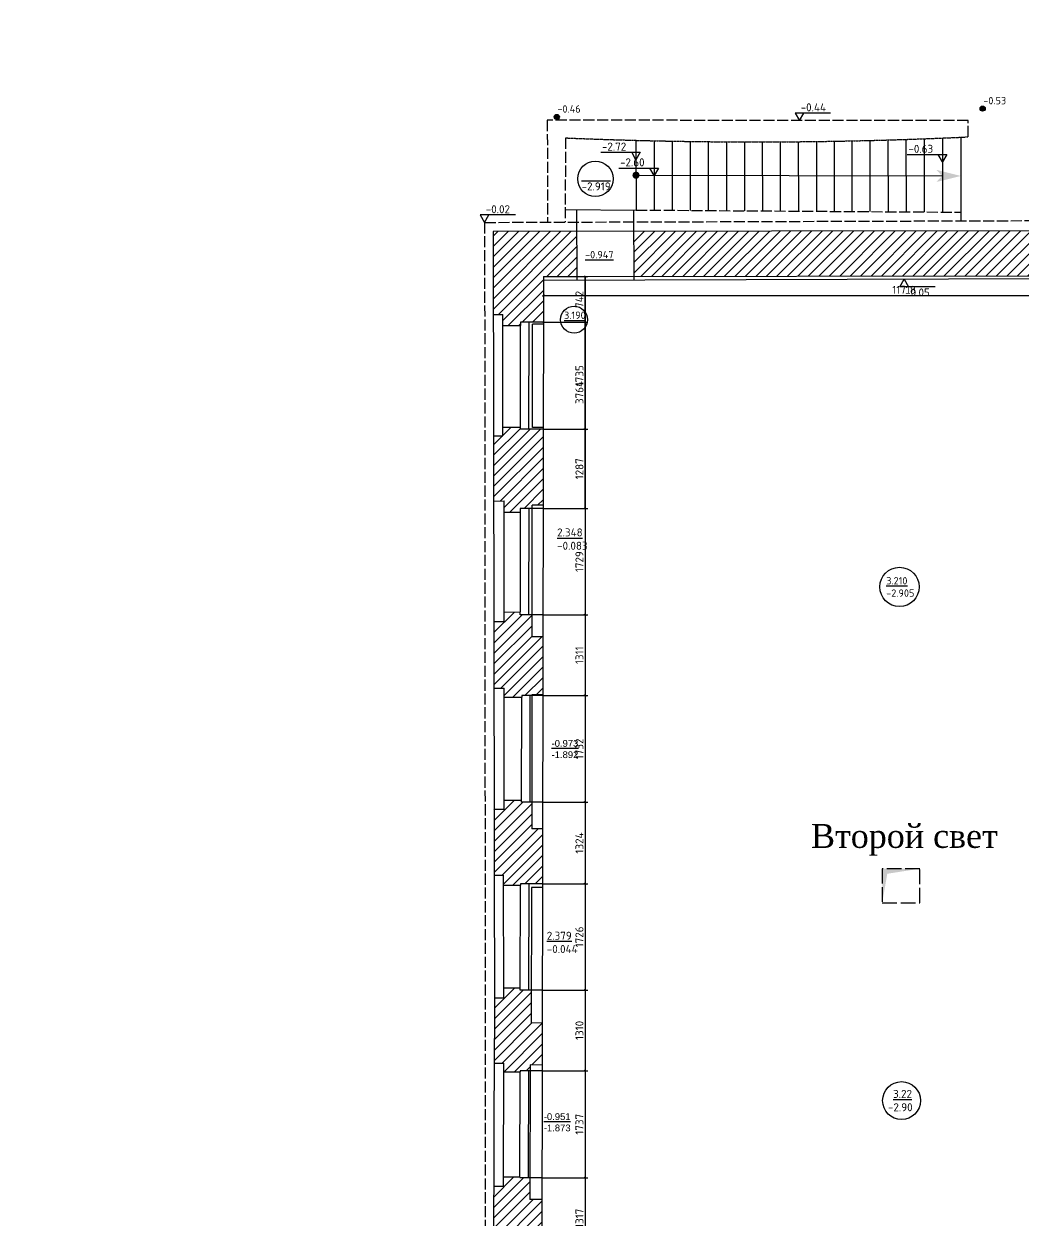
# Model space of a CAD drawing. Header units: millimetres. Extents: x 904915 to 1000606, y 1634169 to 1674089.
# Drawn here: x 923722 to 939957, y 1654665 to 1674089 of the extents above; entities that cross this region are included whole.
import ezdxf

# ---------------------------------------------------------------- set-up
doc = ezdxf.new("R2010")
doc.units = ezdxf.units.MM
doc.linetypes.add('334', pattern=[5, 4, -1])
doc.linetypes.add('ACAD_ISO02W100', pattern=[15, 12, -3])
for name, color, linetype in [('Балки', 140, 'ACAD_ISO02W100'), ('Контур', 7, 'Continuous'), ('Отметки', 7, 'Continuous'), ('Перепад', 251, 'ACAD_ISO02W100'), ('Размеры', 224, 'Continuous'), ('Рама', 121, 'Continuous'), ('Штриховка', 252, 'Continuous')]:
    doc.layers.add(name, color=color, linetype=linetype)
doc.styles.add('ISOCPEUR', font='isocpeur.ttf')
doc.styles.add('rus', font='rusw2.shx', dxfattribs={"height": 0.06})
doc.styles.get("Standard").update_dxf_attribs({"font": 'arial.ttf'})
doc.dimstyles.new('GENPLAN 1000', dxfattribs={"dimscale": 10, "dimtxt": 13, "dimasz": 3, "dimexe": 4, "dimexo": 0, "dimgap": 3, "dimtad": 1, "dimdec": 0, "dimzin": 0, "dimtxsty": 'ISOCPEUR', "dimblk1": 'OBLIQUE', "dimblk2": 'OBLIQUE', "dimsah": 1, "dimcen": -1, "dimaunit": 1, "dimadec": 3, "dimazin": 0, "dimtfac": 0.75, "dimtdec": 0, "dimtix": 1, "dimtmove": 1, "dimatfit": 3, "dimfxl": 0, "dimtvp": 0.6, "dimarcsym": 0})

# ---------------------------------------------------------------- blocks, each defined once
blk = doc.blocks.new('S1')
at = {"color": 0, "const_width": 0.75}
blk.add_lwpolyline([(-0.375, 0, 1), (0.375, 0, 1)], format="xyb", close=True, dxfattribs=at)
blk = doc.blocks.new('*U12')
at = {"layer": 'Штриховка'}
blk.add_lwpolyline([(0, 0), (2.742, -4.148)], dxfattribs=at)
blk.add_solid([(2.91, -4.402), (2.774, -4.018), (2.609, -4.127), (2.742, -4.148)], dxfattribs=at)
at = {"layer": 'Штриховка', "xscale": 0.07662220042706859, "yscale": 0.07662220042706859, "zscale": 0.07662220042706859, "rotation": 92.00857567819726}
blk.add_blockref('S1', (0, 0), dxfattribs=at)
blk = doc.blocks.new('806')
at = {"color": 0, "const_width": 0.6}
blk.add_lwpolyline([(-0.3, 0, 1), (0.3, 0, 1)], format="xyb", close=True, dxfattribs=at)
at = {"color": 0}
blk.add_circle((0, 0), 0.6, dxfattribs=at)
blk = doc.blocks.new('_Oblique')
at = {"color": 0, "linetype": 'ByBlock', "lineweight": -2}
blk.add_line((-0.5, -0.5), (0.5, 0.5), dxfattribs=at)
blk = doc.blocks.new('*D31')
at = {"layer": 'Defpoints', "color": 0, "ltscale": 0.03}
for p in [(932164, 1669986), (943882, 1670004), (932164, 1669676)]:
    blk.add_point(p, dxfattribs=at)
at = {"layer": 'Размеры', "color": 0, "lineweight": -2, "ltscale": 0.03}
for p, q in [((932164, 1669986), (932164, 1669636)), ((943882, 1670004), (943882, 1669636)), ((943882, 1669676), (932164, 1669676))]:
    blk.add_line(p, q, dxfattribs=at)
at = {"layer": 'Размеры', "color": 0, "lineweight": -2, "ltscale": 0.03, "xscale": 30, "yscale": 30, "zscale": 30, "rotation": 180}
blk.add_blockref('_Oblique', (932164, 1669676), dxfattribs=at)
at = {"layer": 'Размеры', "color": 0, "lineweight": -2, "ltscale": 0.03, "xscale": 30, "yscale": 30, "zscale": 30}
blk.add_blockref('_Oblique', (943882, 1669676), dxfattribs=at)
at = {"layer": 'Размеры', "color": 0, "ltscale": 0.03, "insert": (938023, 1669771), "char_height": 130, "attachment_point": 5, "style": 'ISOCPEUR'}
blk.add_mtext('11718', dxfattribs=at)
blk = doc.blocks.new('*D32')
at = {"layer": 'Defpoints', "color": 0, "ltscale": 0.03}
for p in [(932164, 1669986), (932163, 1669244), (932843, 1669244)]:
    blk.add_point(p, dxfattribs=at)
at = {"layer": 'Размеры', "color": 0, "lineweight": -2, "ltscale": 0.03}
for p, q in [((932164, 1669986), (932883, 1669986)), ((932843, 1669986), (932843, 1669244)), ((932163, 1669244), (932883, 1669244))]:
    blk.add_line(p, q, dxfattribs=at)
at = {"layer": 'Размеры', "color": 0, "lineweight": -2, "ltscale": 0.03, "xscale": 30, "yscale": 30, "zscale": 30}
for p, rotation in [((932843, 1669986), 90), ((932843, 1669244), 270)]:
    blk.add_blockref('_Oblique', p, dxfattribs=dict(at, rotation=rotation))
at = {"layer": 'Размеры', "color": 0, "ltscale": 0.03, "insert": (932748, 1669615), "char_height": 130, "attachment_point": 5, "rotation": 90, "style": 'ISOCPEUR'}
blk.add_mtext('742', dxfattribs=at)
blk = doc.blocks.new('*D33')
at = {"layer": 'Defpoints', "color": 0, "ltscale": 0.03}
for p in [(932163, 1669244), (932160, 1667509), (932843, 1667509)]:
    blk.add_point(p, dxfattribs=at)
at = {"layer": 'Размеры', "color": 0, "lineweight": -2, "ltscale": 0.03}
for p, q in [((932163, 1669244), (932883, 1669244)), ((932843, 1669244), (932843, 1667509)), ((932160, 1667509), (932883, 1667509))]:
    blk.add_line(p, q, dxfattribs=at)
at = {"layer": 'Размеры', "color": 0, "lineweight": -2, "ltscale": 0.03, "xscale": 30, "yscale": 30, "zscale": 30}
for p, rotation in [((932843, 1669244), 90), ((932843, 1667509), 270)]:
    blk.add_blockref('_Oblique', p, dxfattribs=dict(at, rotation=rotation))
at = {"layer": 'Размеры', "color": 0, "ltscale": 0.03, "insert": (932748, 1668376), "char_height": 130, "attachment_point": 5, "rotation": 90, "style": 'ISOCPEUR'}
blk.add_mtext('1735', dxfattribs=at)
blk = doc.blocks.new('*D34')
at = {"layer": 'Defpoints', "color": 0, "ltscale": 0.03}
for p in [(932160, 1667509), (932158, 1666222), (932843, 1666222)]:
    blk.add_point(p, dxfattribs=at)
at = {"layer": 'Размеры', "color": 0, "lineweight": -2, "ltscale": 0.03}
for p, q in [((932160, 1667509), (932883, 1667509)), ((932843, 1667509), (932843, 1666222)), ((932158, 1666222), (932883, 1666222))]:
    blk.add_line(p, q, dxfattribs=at)
at = {"layer": 'Размеры', "color": 0, "lineweight": -2, "ltscale": 0.03, "xscale": 30, "yscale": 30, "zscale": 30}
for p, rotation in [((932843, 1667509), 90), ((932843, 1666222), 270)]:
    blk.add_blockref('_Oblique', p, dxfattribs=dict(at, rotation=rotation))
at = {"layer": 'Размеры', "color": 0, "ltscale": 0.03, "insert": (932748, 1666865), "char_height": 130, "attachment_point": 5, "rotation": 90, "style": 'ISOCPEUR'}
blk.add_mtext('1287', dxfattribs=at)
blk = doc.blocks.new('*D35')
at = {"layer": 'Defpoints', "color": 0, "ltscale": 0.03}
for p in [(932164, 1669986), (932843, 1669986), (932158, 1666222)]:
    blk.add_point(p, dxfattribs=at)
at = {"layer": 'Размеры', "color": 0, "lineweight": -2, "ltscale": 0.03}
for p, q in [((932164, 1669986), (932883, 1669986)), ((932843, 1666222), (932843, 1669986)), ((932158, 1666222), (932883, 1666222))]:
    blk.add_line(p, q, dxfattribs=at)
at = {"layer": 'Размеры', "color": 0, "lineweight": -2, "ltscale": 0.03, "xscale": 30, "yscale": 30, "zscale": 30}
for p, rotation in [((932843, 1669986), 90), ((932843, 1666222), 270)]:
    blk.add_blockref('_Oblique', p, dxfattribs=dict(at, rotation=rotation))
at = {"layer": 'Размеры', "color": 0, "ltscale": 0.03, "insert": (932748, 1668104), "char_height": 130, "attachment_point": 5, "rotation": 90, "style": 'ISOCPEUR'}
blk.add_mtext('3764', dxfattribs=at)
blk = doc.blocks.new('*D36')
at = {"layer": 'Defpoints', "color": 0, "ltscale": 0.03}
for p in [(932158, 1666222), (932155, 1664493), (932843, 1664493)]:
    blk.add_point(p, dxfattribs=at)
at = {"layer": 'Размеры', "color": 0, "lineweight": -2, "ltscale": 0.03}
for p, q in [((932158, 1666222), (932883, 1666222)), ((932843, 1666222), (932843, 1664493)), ((932155, 1664493), (932883, 1664493))]:
    blk.add_line(p, q, dxfattribs=at)
at = {"layer": 'Размеры', "color": 0, "lineweight": -2, "ltscale": 0.03, "xscale": 30, "yscale": 30, "zscale": 30}
for p, rotation in [((932843, 1666222), 90), ((932843, 1664493), 270)]:
    blk.add_blockref('_Oblique', p, dxfattribs=dict(at, rotation=rotation))
at = {"layer": 'Размеры', "color": 0, "ltscale": 0.03, "insert": (932748, 1665357), "char_height": 130, "attachment_point": 5, "rotation": 90, "style": 'ISOCPEUR'}
blk.add_mtext('1729', dxfattribs=at)
blk = doc.blocks.new('*D37')
at = {"layer": 'Defpoints', "color": 0, "ltscale": 0.03}
for p in [(932155, 1664493), (932153, 1663182), (932843, 1663182)]:
    blk.add_point(p, dxfattribs=at)
at = {"layer": 'Размеры', "color": 0, "lineweight": -2, "ltscale": 0.03}
for p, q in [((932155, 1664493), (932883, 1664493)), ((932843, 1664493), (932843, 1663182)), ((932153, 1663182), (932883, 1663182))]:
    blk.add_line(p, q, dxfattribs=at)
at = {"layer": 'Размеры', "color": 0, "lineweight": -2, "ltscale": 0.03, "xscale": 30, "yscale": 30, "zscale": 30}
for p, rotation in [((932843, 1664493), 90), ((932843, 1663182), 270)]:
    blk.add_blockref('_Oblique', p, dxfattribs=dict(at, rotation=rotation))
at = {"layer": 'Размеры', "color": 0, "ltscale": 0.03, "insert": (932748, 1663837), "char_height": 130, "attachment_point": 5, "rotation": 90, "style": 'ISOCPEUR'}
blk.add_mtext('1311', dxfattribs=at)
blk = doc.blocks.new('*D38')
at = {"layer": 'Defpoints', "color": 0, "ltscale": 0.03}
for p in [(932153, 1663182), (932150, 1661450), (932843, 1661450)]:
    blk.add_point(p, dxfattribs=at)
at = {"layer": 'Размеры', "color": 0, "lineweight": -2, "ltscale": 0.03}
for p, q in [((932153, 1663182), (932883, 1663182)), ((932843, 1663182), (932843, 1661450)), ((932150, 1661450), (932883, 1661450))]:
    blk.add_line(p, q, dxfattribs=at)
at = {"layer": 'Размеры', "color": 0, "lineweight": -2, "ltscale": 0.03, "xscale": 30, "yscale": 30, "zscale": 30}
for p, rotation in [((932843, 1663182), 90), ((932843, 1661450), 270)]:
    blk.add_blockref('_Oblique', p, dxfattribs=dict(at, rotation=rotation))
at = {"layer": 'Размеры', "color": 0, "ltscale": 0.03, "insert": (932748, 1662316), "char_height": 130, "attachment_point": 5, "rotation": 90, "style": 'ISOCPEUR'}
blk.add_mtext('1732', dxfattribs=at)
blk = doc.blocks.new('*D39')
at = {"layer": 'Defpoints', "color": 0, "ltscale": 0.03}
for p in [(932150, 1661450), (932148, 1660126), (932843, 1660126)]:
    blk.add_point(p, dxfattribs=at)
at = {"layer": 'Размеры', "color": 0, "lineweight": -2, "ltscale": 0.03}
for p, q in [((932150, 1661450), (932883, 1661450)), ((932843, 1661450), (932843, 1660126)), ((932148, 1660126), (932883, 1660126))]:
    blk.add_line(p, q, dxfattribs=at)
at = {"layer": 'Размеры', "color": 0, "lineweight": -2, "ltscale": 0.03, "xscale": 30, "yscale": 30, "zscale": 30}
for p, rotation in [((932843, 1661450), 90), ((932843, 1660126), 270)]:
    blk.add_blockref('_Oblique', p, dxfattribs=dict(at, rotation=rotation))
at = {"layer": 'Размеры', "color": 0, "ltscale": 0.03, "insert": (932748, 1660788), "char_height": 130, "attachment_point": 5, "rotation": 90, "style": 'ISOCPEUR'}
blk.add_mtext('1324', dxfattribs=at)
blk = doc.blocks.new('*D40')
at = {"layer": 'Defpoints', "color": 0, "ltscale": 0.03}
for p in [(932148, 1660126), (932145, 1658400), (932843, 1658400)]:
    blk.add_point(p, dxfattribs=at)
at = {"layer": 'Размеры', "color": 0, "lineweight": -2, "ltscale": 0.03}
for p, q in [((932148, 1660126), (932883, 1660126)), ((932843, 1660126), (932843, 1658400)), ((932145, 1658400), (932883, 1658400))]:
    blk.add_line(p, q, dxfattribs=at)
at = {"layer": 'Размеры', "color": 0, "lineweight": -2, "ltscale": 0.03, "xscale": 30, "yscale": 30, "zscale": 30}
for p, rotation in [((932843, 1660126), 90), ((932843, 1658400), 270)]:
    blk.add_blockref('_Oblique', p, dxfattribs=dict(at, rotation=rotation))
at = {"layer": 'Размеры', "color": 0, "ltscale": 0.03, "insert": (932748, 1659263), "char_height": 130, "attachment_point": 5, "rotation": 90, "style": 'ISOCPEUR'}
blk.add_mtext('1726', dxfattribs=at)
blk = doc.blocks.new('*D41')
at = {"layer": 'Defpoints', "color": 0, "ltscale": 0.03}
for p in [(932145, 1658400), (932143, 1657090), (932843, 1657090)]:
    blk.add_point(p, dxfattribs=at)
at = {"layer": 'Размеры', "color": 0, "lineweight": -2, "ltscale": 0.03}
for p, q in [((932145, 1658400), (932883, 1658400)), ((932843, 1658400), (932843, 1657090)), ((932143, 1657090), (932883, 1657090))]:
    blk.add_line(p, q, dxfattribs=at)
at = {"layer": 'Размеры', "color": 0, "lineweight": -2, "ltscale": 0.03, "xscale": 30, "yscale": 30, "zscale": 30}
for p, rotation in [((932843, 1658400), 90), ((932843, 1657090), 270)]:
    blk.add_blockref('_Oblique', p, dxfattribs=dict(at, rotation=rotation))
at = {"layer": 'Размеры', "color": 0, "ltscale": 0.03, "insert": (932748, 1657745), "char_height": 130, "attachment_point": 5, "rotation": 90, "style": 'ISOCPEUR'}
blk.add_mtext('1310', dxfattribs=at)
blk = doc.blocks.new('*D42')
at = {"layer": 'Defpoints', "color": 0, "ltscale": 0.03}
for p in [(932143, 1657090), (932140, 1655353), (932843, 1655353)]:
    blk.add_point(p, dxfattribs=at)
at = {"layer": 'Размеры', "color": 0, "lineweight": -2, "ltscale": 0.03}
for p, q in [((932143, 1657090), (932883, 1657090)), ((932843, 1657090), (932843, 1655353)), ((932140, 1655353), (932883, 1655353))]:
    blk.add_line(p, q, dxfattribs=at)
at = {"layer": 'Размеры', "color": 0, "lineweight": -2, "ltscale": 0.03, "xscale": 30, "yscale": 30, "zscale": 30}
for p, rotation in [((932843, 1657090), 90), ((932843, 1655353), 270)]:
    blk.add_blockref('_Oblique', p, dxfattribs=dict(at, rotation=rotation))
at = {"layer": 'Размеры', "color": 0, "ltscale": 0.03, "insert": (932748, 1656221), "char_height": 130, "attachment_point": 5, "rotation": 90, "style": 'ISOCPEUR'}
blk.add_mtext('1737', dxfattribs=at)
blk = doc.blocks.new('*D43')
at = {"layer": 'Defpoints', "color": 0, "ltscale": 0.03}
for p in [(932140, 1655353), (932138, 1654036), (932843, 1654036)]:
    blk.add_point(p, dxfattribs=at)
at = {"layer": 'Размеры', "color": 0, "lineweight": -2, "ltscale": 0.03}
for p, q in [((932140, 1655353), (932883, 1655353)), ((932843, 1655353), (932843, 1654036)), ((932138, 1654036), (932883, 1654036))]:
    blk.add_line(p, q, dxfattribs=at)
at = {"layer": 'Размеры', "color": 0, "lineweight": -2, "ltscale": 0.03, "xscale": 30, "yscale": 30, "zscale": 30}
for p, rotation in [((932843, 1655353), 90), ((932843, 1654036), 270)]:
    blk.add_blockref('_Oblique', p, dxfattribs=dict(at, rotation=rotation))
at = {"layer": 'Размеры', "color": 0, "ltscale": 0.03, "insert": (932748, 1654694), "char_height": 130, "attachment_point": 5, "rotation": 90, "style": 'ISOCPEUR'}
blk.add_mtext('1317', dxfattribs=at)

msp = doc.modelspace()

# ---------------------------------------------------------------- hatches: boundary and pattern name
at = {"layer": 'Штриховка', "ltscale": 0.03}
h = msp.add_hatch(dxfattribs=at)
h.set_pattern_fill('_USER', color=256, scale=120, angle=45, pattern_type=0)
h.set_pattern_definition([(45, (939769.27, 1645632.96), (-84.8528, 84.8528), [])])
h.paths.add_polyline_path([(939862.1, 1645865.3), (939717.3, 1645866.2), (939716.4, 1645515.2), (939572.8, 1645516), (939573.1, 1645259.6), (939858.5, 1645259.9)], flags=17)
h.paths.add_polyline_path([(967898.5, 1669251.9), (967748.5, 1669254.9), (967737, 1668677), (967887, 1668674)], flags=17)
h.paths.add_polyline_path([(959721.2, 1670070.1), (960600.3, 1670071.2), (960599.8, 1670501.5), (960599.2, 1670954.9), (958956.6, 1670954.7), (959002.6, 1662727), (958908.9, 1662725), (958909, 1662520.4), (959728.4, 1662541.9), (959725.6, 1663653.4), (960845.1, 1663649), (960849, 1664244.1), (959728.5, 1664251.4)])
h.paths.add_polyline_path([(953047.4, 1647661.3), (953309, 1647664), (953307.3, 1647830.1), (953304.3, 1648110.6), (951642.4, 1648114.7), (951716, 1642822.9), (952533.5, 1642743.7), (952532.8, 1642909), (953481.3, 1642912), (953480.8, 1643074.2), (952537.1, 1643071.2), (952524.9, 1647221.1), (953052, 1647226.6)], flags=17)
h.paths.add_polyline_path([(944956.8, 1645799), (943919.8, 1645788.6), (943920.1, 1645262.1), (939858.5, 1645259.9), (939573.1, 1645259.6), (939573.1, 1645244.2), (934568.3, 1645252.9), (934568.3, 1645253.2), (934278.3, 1645254), (932110.1, 1645254), (932109.8, 1645787.9), (931143.7, 1645778.5), (931152.5, 1644829.1), (929740.1, 1644827.8), (929759.1, 1646190.3), (927061.9, 1646219.9), (927061.4, 1646069.9), (929607, 1646042), (929588, 1644677.6), (931153.9, 1644679.1), (931157.1, 1644329.1), (931593.9, 1644329.6), (931614, 1644169.6), (931653.7, 1644489.6), (931673.9, 1644329.6), (932110.6, 1644330.1), (932110.2, 1644955.7), (943920.3, 1644962.1), (943920.6, 1644397.3), (944407.8, 1644403.1), (944429.7, 1644243.4), (944465.9, 1644563.8), (944487.8, 1644404.1), (944974.9, 1644409.9), (944971, 1644709.9), (946047, 1644722.8), (946060.4, 1646106), (948397.6, 1646107.4), (948397.2, 1646257.4), (945911.9, 1646255.9), (945898.9, 1644921), (944968.4, 1644909.8)])
h.paths.add_polyline_path([(941747.9, 1647720.4), (935723.9, 1647718.2), (935724, 1647401.1), (939570.7, 1647430.7), (939571, 1647159), (939720.5, 1647158.1), (939719.7, 1646853.6), (939599.7, 1646838.9), (939839.6, 1646808.3), (939719.6, 1646793.6), (939718.8, 1646489.1), (939571.8, 1646490), (939572, 1646278), (939718.3, 1646277.1), (939717.4, 1645926.2), (939597.4, 1645911.4), (939862.2, 1645877.7), (939871.4, 1647396.6), (941748.7, 1647400.9)])
h.paths.add_polyline_path([(934907, 1647717.9), (934688, 1647717.9), (933884, 1647717.6), (933886.9, 1647392.8), (934284.4, 1647396.3), (934278.3, 1645254), (934568.3, 1645253.2), (934574.5, 1647392.3), (934909.5, 1647394.8)])
h.paths.add_polyline_path([(932129.4, 1649034.8), (931923.5, 1649035.1), (931923.9, 1649266.2), (931788.1, 1649266.4), (931788.1, 1649293.2), (931494.6, 1649293.9), (931494.2, 1649135.2), (931345.5, 1649135.6), (931342.9, 1648092.4), (923885.6, 1648105.6), (923881.9, 1647831.4), (923721.7, 1647813.5), (924041.1, 1647769.2), (923880.8, 1647751.4), (923877.2, 1647477.1), (924177.2, 1647477.1), (924138.3, 1644589.7), (927056.3, 1644558.9), (927057.3, 1644859), (924442.4, 1644886.5), (924477.2, 1647477.1), (931128.7, 1647397.5), (931130.8, 1647163.4), (932109, 1647173), (932108.9, 1647376.8), (932568, 1647380.9), (932565, 1647717.1), (932127.3, 1647716.9)])
h.paths.add_polyline_path([(950486.2, 1648117.6), (944691.4, 1648132), (944686.6, 1649180.5), (944528.4, 1649179.8), (944527.7, 1649323.4), (944245.8, 1649322.1), (944245.9, 1649301.6), (944073, 1649301.2), (944073.5, 1649109.4), (943905.2, 1649109), (943908.4, 1647721.2), (943261, 1647720.9), (943261.7, 1647404.3), (943918.9, 1647405.7), (943919.1, 1647096.6), (944939.3, 1647138), (944935.8, 1647403.5), (949029.6, 1647409.4), (950272.6, 1647401.6), (950272.6, 1646130.9), (950392.6, 1646115.9), (950272.6, 1646100.9), (950272.6, 1644831.4), (948400.6, 1644827), (948401.3, 1644527), (950083.4, 1644531), (950116.4, 1639995.2), (951661, 1639989.6), (951661, 1639460.8), (955617.4, 1639500.6), (962461.1, 1639567.9), (962455.8, 1636178), (962155.8, 1636178), (962155.1, 1635728.5), (962315.1, 1635708.3), (962155.1, 1635688.5), (962154.4, 1635279.1), (969661.4, 1635263.1), (969653.3, 1636911.1), (969342.9, 1636912.5), (968746.2, 1636915.1), (968742.8, 1636143.6), (967545.7, 1636148.5), (967554.4, 1641372.6), (967284, 1641372.7), (967283.9, 1641196.6), (967396.8, 1641195.5), (967399.1, 1637608.9), (967078, 1637609.2), (967077.8, 1637359.2), (967399.1, 1637358.9), (967399.1, 1636178), (966361, 1636178), (966361, 1636455), (966111, 1636455), (966111, 1636178), (963002.7, 1636178), (963006.5, 1640478), (962468.8, 1640472.7), (962472.1, 1640136.2), (959955, 1640116.1), (959955, 1641762), (959802, 1641762), (959802, 1641699), (959401.4, 1641699), (959356, 1640111.4), (955859.3, 1640105.6), (955861.6, 1641747), (955722, 1641747), (955722, 1641685), (955316.4, 1641685), (955333, 1639913), (953838.8, 1639848.2), (953835.2, 1640084.9), (952545, 1640065.2), (952537.7, 1641768.8), (951730.6, 1641771.1), (951746.3, 1640645.3), (950540.6, 1640652.7)])
h.paths.add_polyline_path([(944673.1, 1652178.2), (944526.8, 1652177.5), (944526.1, 1652342), (944239.1, 1652340.7), (944238.8, 1652288.7), (944081.7, 1652288.3), (944082, 1652146.3), (943898, 1652145.9), (943900.2, 1651218), (944068.5, 1651218.4), (944069, 1651034.4), (944101.8, 1651034.4), (944241.8, 1651034.8), (944241.9, 1650997.5), (944520.2, 1650998.8), (944519.5, 1651139.9), (944677.7, 1651140.6)])
h.paths.add_polyline_path([(944659.3, 1655219.7), (944494.9, 1655219), (944494.2, 1655363), (944231.6, 1655361.9), (944231.6, 1655357.7), (944091.4, 1655357.4), (944091.9, 1655142.4), (943891, 1655141.9), (943892.9, 1654328), (944076.9, 1654328.4), (944077.5, 1654082.4), (944234.6, 1654082.7), (944234.7, 1654030.5), (944518.5, 1654031.8), (944517.8, 1654178.3), (944664, 1654179)])
h.paths.add_polyline_path([(944645.4, 1658294.4), (944491, 1658293.7), (944490.4, 1658426.8), (944206.7, 1658425.5), (944206.8, 1658379.7), (944077.2, 1658379.4), (944077.5, 1658241.4), (943883.7, 1658241), (943886, 1657254), (944087, 1657254.4), (944087.3, 1657112.4), (944227.5, 1657112.7), (944227.6, 1657090.6), (944486.4, 1657091.8), (944485.6, 1657261), (944650, 1657261.7)])
h.paths.add_polyline_path([(944633.8, 1660848.8), (944633.7, 1661302.1), (944485.7, 1661302.1), (944485.7, 1661461.5), (944204.2, 1661461.5), (944204.2, 1661430), (944073, 1661430), (944073, 1661265), (943881.2, 1661265), (943881.1, 1660290.9), (944072.7, 1660291.4), (944073, 1660132.4), (944202.7, 1660132.7), (944202.8, 1660120.1), (944482.7, 1660121.3), (944482, 1660272), (944636.4, 1660272.7)])
h.paths.add_polyline_path([(944633.4, 1664368.1), (944482.8, 1664368.1), (944482.8, 1664523.8), (944209.9, 1664523.8), (944209.9, 1664487), (944064, 1664487), (944064, 1664294), (943881.5, 1664294), (943881.4, 1663327), (944073.2, 1663327), (944073.2, 1663205), (944204.4, 1663205), (944204.4, 1663176.6), (944485.5, 1663176.6), (944485.5, 1663329.3), (944633.5, 1663329.3)])
h.paths.add_polyline_path([(944633.1, 1667394.5), (944477.8, 1667394.5), (944477.8, 1667551.3), (944210.3, 1667551.3), (944210.3, 1667505), (944070.3, 1667505), (943881.8, 1667505), (943881.7, 1666551), (944064.2, 1666551), (944064.2, 1666226), (944210.1, 1666226), (944210.1, 1666193.3), (944482.6, 1666193.3), (944482.6, 1666351.3), (944633.2, 1666351.3)])
h.paths.add_polyline_path([(944632.7, 1670737.4), (933630.3, 1670719.9), (933632.7, 1669988.5), (943882.1, 1670004.5), (943882, 1669255), (944070.4, 1669255), (944210.4, 1669255), (944210.4, 1669219), (944477.6, 1669219), (944477.6, 1669378.8), (944632.8, 1669378.8)])
h.paths.add_polyline_path([(932703.5, 1670718.4), (931347.7, 1670716.2), (931349.7, 1669370.6), (931502.4, 1669370.8), (931502.6, 1669191), (931790.8, 1669191.4), (931790.9, 1669244.1), (931930.9, 1669244.1), (932162.5, 1669243.8), (932163.7, 1669986.2), (932705.9, 1669987)])
h.paths.add_polyline_path([(932159.7, 1667508.9), (931928.1, 1667509.3), (931788.1, 1667509.6), (931788.1, 1667541.2), (931505.1, 1667540.8), (931505.3, 1667399.2), (931352.6, 1667399), (931354.2, 1666341.7), (931523.2, 1666341.9), (931523.4, 1666160.1), (931785.9, 1666160.5), (931786, 1666222.5), (931926, 1666222.3), (931981.8, 1666222.2), (931981.9, 1666273.3), (932157.6, 1666273)])
h.paths.add_polyline_path([(932154.1, 1664134.1), (931978.4, 1664134.4), (931979, 1664493.2), (931923.2, 1664493.3), (931783.2, 1664493.5), (931783.2, 1664539.3), (931525.8, 1664538.9), (931526, 1664383.6), (931357, 1664383.4), (931358.6, 1663301.6), (931525, 1663301.8), (931525.2, 1663154.9), (931809.9, 1663155.3), (931810, 1663182.4), (931976.8, 1663182.1), (931976.9, 1663194.3), (932152.6, 1663194)])
h.paths.add_polyline_path([(932149, 1661019), (931973.3, 1661019.3), (931974, 1661450.3), (931947.1, 1661450.3), (931807.1, 1661450.5), (931807.2, 1661485.4), (931527.7, 1661485), (931527.9, 1661337.7), (931361.5, 1661337.5), (931363.1, 1660268), (931516.6, 1660268.2), (931516.8, 1660102.1), (931789.8, 1660102.5), (931789.9, 1660126.5), (931929.9, 1660126.3), (932147.6, 1660125.9)])
h.paths.add_polyline_path([(932143.9, 1657865), (931963.1, 1657865.3), (931964, 1658400.3), (931927, 1658400.3), (931787, 1658400.6), (931787.1, 1658436.1), (931519.2, 1658435.7), (931519.5, 1658275.3), (931366, 1658275.1), (931367, 1657612.2), (931366, 1657213.6), (931521, 1657213.2), (931520.6, 1657073.8), (931784.9, 1657073.1), (931784.9, 1657090.5), (931945.7, 1657090.3), (931945.8, 1657183.3), (932142.8, 1657183)])
h.paths.add_polyline_path([(932139.2, 1655001), (931942.2, 1655001.3), (931942.8, 1655353.2), (931922, 1655353.3), (931782, 1655353.3), (931782.1, 1655366.1), (931516.3, 1655366.7), (931515.9, 1655215.6), (931360.9, 1655216), (931358.3, 1654172.5), (931510, 1654172.1), (931509.6, 1654017.4), (931795.8, 1654016.7), (931795.9, 1654036.5), (931935.9, 1654036.3), (931969.7, 1654036.2), (931969.9, 1654151.3), (932137.8, 1654151)])
h.paths.add_polyline_path([(932134.4, 1652068), (931966.5, 1652068.3), (931966.9, 1652310.1), (931933, 1652310.2), (931793, 1652308.6), (931505.3, 1652309.3), (931505, 1652175.8), (931353.2, 1652176.2), (931350.5, 1651112.8), (931499.2, 1651112.4), (931498.8, 1650973.5), (931790.9, 1650972.8), (931790.9, 1650999.5), (931926.8, 1650999.3), (931927, 1651125.3), (932132.8, 1651125)])
h.paths.add_polyline_path([(960333.3, 1647937.6), (961315, 1647929), (961315, 1647846.3), (962027.7, 1647840), (962022.5, 1647245.2), (962441.3, 1647241.6), (962438.8, 1642931.6), (961667.1, 1642932.5), (961667.3, 1642787.2), (962445.8, 1642788.4), (962449.9, 1642374), (962998.7, 1642379.5), (962995.7, 1642556.1), (967112.8, 1642504.1), (967117.8, 1642902.1), (962981.3, 1642953.7), (962970.6, 1647238), (966973.7, 1647210.3), (966959.5, 1648041.4), (962846.2, 1648068.6), (962852.6, 1650308), (962290.3, 1650309.5), (962284.4, 1648065), (959904.8, 1648083.6), (959800.1, 1652965.9), (959269.6, 1652954.6), (959044.4, 1652949.7), (959061.6, 1648096.2), (954502.4, 1648107.6), (954505.2, 1647842.7), (954506.9, 1647676.6), (954745.6, 1647679.1), (954750.2, 1647244.4), (955288.4, 1647250.1), (955293.1, 1643079.9), (954363, 1643077), (954363.5, 1642914.8), (955304.8, 1642917.8), (955306.5, 1642744), (955724, 1642744), (955724, 1642682), (955862.9, 1642682), (955863.1, 1642813.5), (957224.7, 1642810.3), (957225.1, 1642947.4), (955852.4, 1642950.6), (955847.6, 1647274.2), (959438.3, 1647271.7), (959416.1, 1642942.4), (958119.3, 1642945.4), (958119, 1642808.3), (959433.1, 1642805.2), (959431.1, 1642735), (959803, 1642735), (959803, 1642659), (959957.9, 1642659), (959958.3, 1642784.8), (960773, 1642785.9), (960773.1, 1642933.5), (959949.4, 1642934.4), (959974.6, 1647263.2), (960327.3, 1647260.1)])
h.paths.add_polyline_path([(966452.6, 1641373), (963016, 1641374), (963015.6, 1641395.3), (962459.7, 1641385.8), (962463.6, 1640992.6), (963006.9, 1640998), (963007.1, 1641238.2), (966452.5, 1641204.7)], flags=17)
h.paths.add_polyline_path([(969641.7, 1639274.2), (969362.9, 1639275.5), (968756.5, 1639278.1), (968751.6, 1638147.9), (969348.3, 1638145.3), (969647.2, 1638144)], flags=17)
h.paths.add_polyline_path([(969614.1, 1644901.4), (969720.5, 1644900.2), (969709, 1645492.7), (968768.4, 1645497.1), (968765.6, 1642881.5), (968251, 1642888), (968246, 1642489.8), (968770.6, 1642483.2), (968761.9, 1640511), (969368.3, 1640508.3), (969635.6, 1640507.1)])
h.paths.add_polyline_path([(969355.7, 1670956.2), (961595, 1670955.1), (961595.6, 1670502.8), (961596.1, 1670072.4), (964099.4, 1670075.6), (964080.7, 1667732.6), (964412.9, 1667733.9), (964412.2, 1667937.9), (964282.4, 1667937.4), (964299.4, 1670075.8), (967765, 1670080.2), (967762.8, 1669971.3), (967912.8, 1669968.3), (967915, 1670080.2), (968620.7, 1670080.2), (968620.7, 1667950.5), (967872.5, 1667950.5), (967876.3, 1668140.7), (967726.4, 1668143.7), (967722.5, 1667950.4), (965333.7, 1667941.4), (965334.5, 1667737.4), (968620.7, 1667749.8), (968637.7, 1664193.3), (961712.9, 1664238.5), (961710.6, 1663645.6), (962247.4, 1663643.5), (962251.2, 1662293.7), (962850.1, 1662295.3), (962846.3, 1663638), (968632.7, 1663590.8), (968686.8, 1655955.5), (962868.1, 1656006.9), (962852.6, 1661416.8), (962253.6, 1661415.2), (962257.5, 1659994.6), (961579.4, 1659980.3), (961582.8, 1659806.5), (962267.6, 1659820), (962275.7, 1655887.9), (959738.9, 1655882.7), (959728.4, 1659770.1), (960715, 1659789.5), (960711.6, 1659962), (959734.7, 1659941.4), (959730.8, 1661541.8), (958909.7, 1661563.1), (958912.6, 1657742.3), (959027.5, 1657741.5), (959040.6, 1654041.2), (959246.2, 1654045.7), (959776.7, 1654057), (959744.4, 1655561.9), (962304.3, 1655548.9), (962299.7, 1653824.7), (962862.6, 1653823.1), (962867.9, 1655694.4), (968730.2, 1655638.5), (968722.6, 1648029.8), (967950.7, 1648034.9), (967949, 1647780.4), (968184.6, 1647769.6), (968129.2, 1647202.3), (968770.2, 1647197.9), (968769.4, 1646527.9), (969689.7, 1646485.6), (969659.3, 1648055), (969518.2, 1648054.8), (969514.3, 1650781), (969450.9, 1650781), (969419, 1655374.3), (969388.2, 1663662.6)])

# ---------------------------------------------------------------- linework, layer by layer
at = {"layer": 'Балки', "ltscale": 20}
msp.add_lwpolyline([(938281, 1660371), (937668, 1660371), (937668, 1659818), (938281, 1659818)], close=True, dxfattribs=at)
at = {"layer": 'Контур', "color": 252, "ltscale": 15}
for p, q in [((938943.7, 1672249.1), (938945.9, 1670891.3)), ((933666.7, 1672198.9), (933668.5, 1671066.5)), ((933960.4, 1672191.8), (933962.2, 1671064.6)), ((934252.7, 1672185.8), (934254.5, 1671062.7)), ((934545, 1672181), (934546.8, 1671060.7)), ((934837.3, 1672177.4), (934839.1, 1671058.8)), ((935136.4, 1672174.9), (935138.1, 1671056.8)), ((935428.7, 1672173.6), (935430.5, 1671054.9)), ((935719.5, 1672173.4), (935721.3, 1671053)), ((936010.4, 1672174.5), (936012.2, 1671051.1)), ((936304.5, 1672176.7), (936306.3, 1671049.1)), ((936598.6, 1672180.1), (936600.4, 1671047.2)), ((936885.8, 1672184.5), (936887.6, 1671045.3)), ((937173, 1672190), (937174.8, 1671043.4)), ((937465.3, 1672196.9), (937467.1, 1671041.5)), ((937761.2, 1672204.9), (937763.1, 1671039.5)), ((938053.5, 1672214.1), (938055.4, 1671037.6)), ((938350.1, 1672224.6), (938352, 1671035.6)), ((938646.8, 1672236.2), (938648.7, 1671033.7))]:
    msp.add_line(p, q, dxfattribs=at)
at = {"layer": 'Контур', "ltscale": 15}
for p, q in [((932515.5, 1671074.1), (933668.5, 1671066.5)), ((932702.4, 1671072.9), (932706.1, 1669924.4)), ((933629.2, 1671066.8), (933632.9, 1669927.4)), ((944632.7, 1670737.4), (931347.7, 1670716.2)), ((931347.7, 1670716.2), (931367, 1657612.2)), ((932163.7, 1669986.2), (932127.3, 1647716.9)), ((943882.1, 1669961), (932163.6, 1669922.6)), ((932163.7, 1669986.2), (943882.1, 1670004.5)), ((931349.7, 1669370.6), (931502.4, 1669370.8)), ((931505.3, 1667399.2), (931502.4, 1669370.8)), ((931502.6, 1669191), (931790.8, 1669191.4)), ((931790.9, 1669244.4), (931790.8, 1669191.4)), ((931930.9, 1669244.1), (931790.9, 1669244.1)), ((932162.5, 1669243.8), (931930.9, 1669244.1)), ((931352.6, 1667399), (931505.3, 1667399.2)), ((931505.1, 1667540.8), (931788.1, 1667541.2)), ((931788.1, 1667509.6), (931788.1, 1667541.2)), ((931928.1, 1667509.3), (931788.1, 1667509.6)), ((932159.7, 1667508.9), (931928.1, 1667509.3)), ((931354.2, 1666341.7), (931523.2, 1666341.9)), ((931526, 1664383.6), (931523.2, 1666341.9)), ((931523.4, 1666160.1), (931785.9, 1666160.5)), ((931786, 1666222.5), (931785.9, 1666160.5)), ((931926, 1666222.3), (931786, 1666222.5)), ((932157.6, 1666221.9), (931926, 1666222.3)), ((931525.8, 1664538.9), (931783.2, 1664539.3)), ((931783.2, 1664493.5), (931783.2, 1664539.3)), ((931923.2, 1664493.3), (931783.2, 1664493.5)), ((932154.7, 1664492.9), (931923.2, 1664493.3)), ((931357, 1664383.4), (931526, 1664383.6)), ((931358.6, 1663301.6), (931525, 1663301.8)), ((931527.9, 1661337.7), (931525, 1663301.8)), ((931525.2, 1663154.9), (931809.9, 1663155.3)), ((931810, 1663182.4), (931809.9, 1663155.3)), ((931950, 1663182.1), (931810, 1663182.4)), ((932152.6, 1663181.8), (931950, 1663182.1)), ((931527.7, 1661485), (931807.2, 1661485.4)), ((931807.1, 1661450.5), (931807.2, 1661485.4)), ((931947.1, 1661450.3), (931807.1, 1661450.5)), ((932149.7, 1661450), (931947.1, 1661450.3)), ((931361.5, 1661337.5), (931527.9, 1661337.7)), ((931363.1, 1660268), (931516.6, 1660268.2)), ((931519.5, 1658275.3), (931516.6, 1660268.2)), ((931516.8, 1660102.1), (931789.8, 1660102.5)), ((931789.9, 1660126.5), (931789.8, 1660102.5)), ((931929.9, 1660126.3), (931789.9, 1660126.5)), ((932147.6, 1660125.9), (931929.9, 1660126.3)), ((931366, 1658275.1), (931519.5, 1658275.3)), ((931519.2, 1658435.7), (931787.1, 1658436.1)), ((931787, 1658400.6), (931787.1, 1658436.1)), ((931927, 1658400.3), (931787, 1658400.6)), ((932144.8, 1658400), (931927, 1658400.3)), ((931342.9, 1648092.4), (931367, 1657612.2)), ((931366, 1657213.6), (931521, 1657213.2)), ((931515.9, 1655215.6), (931521, 1657213.2)), ((931520.6, 1657073.8), (931784.9, 1657073.1)), ((931784.9, 1657090.5), (931784.9, 1657073.1)), ((931924.9, 1657090.3), (931784.9, 1657090.5)), ((932142.6, 1657090), (931924.9, 1657090.3)), ((931516.3, 1655366.7), (931782.1, 1655366.1)), ((931782, 1655353.5), (931782.1, 1655366.1)), ((931922, 1655353.3), (931782, 1655353.3)), ((932139.8, 1655352.9), (931922, 1655353.3)), ((931360.9, 1655216), (931515.9, 1655215.6))]:
    msp.add_line(p, q, dxfattribs=at)
at = {"layer": 'Контур', "color": 32, "ltscale": 15}
for p, q in [((931984, 1667537.3), (931986.7, 1669211.1)), ((932162.4, 1669210.8), (931986.7, 1669211.1)), ((932159.7, 1667537), (931984, 1667537.3)), ((931978.4, 1664134.4), (931981.9, 1666273.3)), ((932157.6, 1666273), (931981.9, 1666273.3)), ((932154.1, 1664134.1), (931978.4, 1664134.4)), ((931976.9, 1663194.3), (931973.3, 1661019.3)), ((932152.6, 1663194), (931976.9, 1663194.3)), ((932149, 1661019), (931973.3, 1661019.3)), ((931966.7, 1660066.3), (931963.1, 1657865.3)), ((932147.5, 1660066), (931966.7, 1660066.3)), ((932143.9, 1657865), (931963.1, 1657865.3)), ((931945.8, 1657183.3), (931942.2, 1655001.3)), ((932142.8, 1657183), (931945.8, 1657183.3)), ((932139.2, 1655001), (931942.2, 1655001.3))]:
    msp.add_line(p, q, dxfattribs=at)
at = {"layer": 'Отметки', "color": 0}
for points in [[(936828, 1672642.4), (936393.6, 1672642.4), (936253.9, 1672642.4), (936323.8, 1672521.5), (936393.6, 1672642.4)], [(933093.5, 1672004.4), (933597.4, 1672004.4), (933737, 1672004.4), (933667.2, 1671883.4), (933597.4, 1672004.4)], [(938073.6, 1671968.5), (938577.5, 1671968.5), (938717.2, 1671968.5), (938647.4, 1671847.6), (938577.5, 1671968.5)], [(933387.6, 1671749.1), (933891.5, 1671749.1), (934031.1, 1671749.1), (933961.3, 1671628.2), (933891.5, 1671749.1)], [(931711.6, 1670987.3), (931277.2, 1670987.3), (931137.6, 1670987.3), (931207.4, 1670866.3), (931277.2, 1670987.3)], [(938526.2, 1669820.9), (938092.7, 1669820.9), (937953, 1669820.9), (938022.9, 1669941.8), (938092.7, 1669820.9)]]:
    msp.add_lwpolyline(points, dxfattribs=at)
at = {"layer": 'Отметки', "ltscale": 0.03}
for centre, radius in [((933007.7, 1671573.4, -2919.2), 287.5), ((932661, 1669286, 3190), 220), ((937949.5, 1664946), 319.2), ((937982.4, 1656604.8), 307.8)]:
    msp.add_circle(centre, radius, dxfattribs=at)
at = {"layer": 'Перепад', "linetype": '334', "ltscale": 45}
for p, q in [((939066.4, 1672518.7), (932225, 1672525.7)), ((932225, 1672525.7), (932231.9, 1670869.6)), ((939066.1, 1672254.8), (939066.4, 1672518.7)), ((932523.3, 1672238), (932514.2, 1670870.5)), ((931207.4, 1670866.3), (944795.1, 1670910.2)), ((933668.5, 1671066.5), (938945.6, 1671031.7)), ((931207.4, 1670866.3), (931222.9, 1648092.6))]:
    msp.add_line(p, q, dxfattribs=at)
at = {"layer": 'Перепад', "linetype": '334', "ltscale": 0.03}
msp.add_arc((935606.4, 1745719.1), 73545.7, 267.597369, 272.696295, dxfattribs=at)
at = {"layer": 'Рама', "ltscale": 0.03}
for p, q in [((931788.1, 1667541.2), (931790.8, 1669191.4)), ((931928.1, 1667509.3), (931930.9, 1669244.1)), ((931785.9, 1666160.5), (931783.2, 1664539.3)), ((931926, 1666222.3), (931923.2, 1664493.3)), ((931807.2, 1661485.4), (931809.9, 1663155.3)), ((931947.1, 1661450.3), (931950, 1663182.1)), ((931787.1, 1658436.1), (931789.8, 1660102.5)), ((931927, 1658400.3), (931929.9, 1660126.3)), ((931782.1, 1655366.1), (931784.9, 1657073.1)), ((931922, 1655353.3), (931924.9, 1657090.3))]:
    msp.add_line(p, q, dxfattribs=at)
at = {"layer": 'Штриховка'}
msp.add_solid([(938281, 1660371), (937668, 1660371), (937750.4, 1660288.6), (937668, 1659818)], dxfattribs=at)

# ---------------------------------------------------------------- block references
at = {"layer": 'Отметки', "xscale": 69.99999999999984, "yscale": 69.99999999999984, "zscale": 69.99999999999984}
for p in [(939300, 1672714.2), (932380.1, 1672578.8)]:
    msp.add_blockref('806', p, dxfattribs=at)
at = {"layer": 'Штриховка', "xscale": 999.9999999999999, "yscale": 999.9999999999999, "zscale": 999.9999999999999, "rotation": 56.39888888890255}
msp.add_blockref('*U12', (933667.6, 1671632.7), dxfattribs=at)

# ---------------------------------------------------------------- texts
at = {"layer": 'Отметки', "ltscale": 0.03, "style": 'ISOCPEUR'}
for s, p in [('-0.53', (939310.4, 1672783.7, -534.5)), ('-0.46', (932390.5, 1672648.3, -465.3)), ('%%u-0.947', (932839.9, 1670283, -947)), ('%%u3.190', (932498.8, 1669298.5, 3190))]:
    msp.add_text(s, height=120, dxfattribs=at).set_placement(p)
at = {"layer": 'Отметки', "style": 'ISOCPEUR'}
for s, p in [('-0.44', (936342.7, 1672669.6, 88.6)), ('-0.02', (931226.3, 1671014.5, 88.6))]:
    msp.add_text(s, height=130, rotation=360, dxfattribs=at).set_placement(p)
for s, p in [('-2.72', (933113.6, 1672031.5, 88.6)), ('-0.63', (938093.8, 1671995.7, 88.6)), ('-2.60', (933407.7, 1671776.3, 88.6)), ('-0.05', (938041.8, 1669663.7, 88.6))]:
    msp.add_text(s, height=130, dxfattribs=at).set_placement(p)
at = {"layer": 'Отметки', "color": 98, "ltscale": 0.03, "style": 'ISOCPEUR'}
msp.add_text('%%o-2.919', height=130, dxfattribs=at).set_placement((932783.3, 1671385.6, -2919.2))
at = {"layer": 'Отметки', "ltscale": 0.03, "attachment_point": 1, "style": 'ISOCPEUR'}
for s, insert, char_height, width in [('\\L2.348\\l\\P-0.083', (932385.8, 1665896.8), 130, 585), ('\\L3.210\\l\\P{\\Fisocpeur.ttf;\\C98;-2.905}', (937733.5, 1665106), 120, 540), ('\\L2.379\\l\\P-0.044', (932217.9, 1659347.3), 130, 611), ('{\\L 3.22}\\P{\\C98;-2.90}', (937761.4, 1656778.2), 130, 559)]:
    msp.add_mtext(s, dxfattribs=dict(at, insert=insert, char_height=char_height, width=width))
at = {"layer": 'Отметки', "color": 32, "ltscale": 0.03, "char_height": 110, "width": 542.872, "attachment_point": 1}
for s, insert in [('\\L-0.973\\l\\P-1.892', (932295, 1662460.4)), ('\\L-0.951\\l\\P-1.873', (932168.9, 1656399.6))]:
    msp.add_mtext(s, dxfattribs=dict(at, insert=insert))
at = {"layer": 'Штриховка', "insert": (936510.8, 1661096.1), "char_height": 387.421, "width": 3973.715, "attachment_point": 1, "style": 'rus'}
msp.add_mtext('{\\fTimes New Roman|b0|i0|c204|p18;Второй свет}', dxfattribs=at)

# ---------------------------------------------------------------- dimensions: what is measured, and where the dimension line sits
at = {"layer": 'Размеры', "ltscale": 0.03}
dim = msp.add_linear_dim(base=(932163.7, 1669676.2), p1=(943882.1, 1670004.5), p2=(932163.7, 1669986.2), dimstyle='GENPLAN 1000', dxfattribs=at)
dim.commit()
dim.dimension.update_dxf_attribs({"geometry": '*D31', "text_midpoint": (938022.9, 1669771.2)})
for base, p1, p2, picture, middle in [((932842.7, 1669986.2), (932157.6, 1666221.9), (932163.7, 1669986.2), '*D35', (932747.7, 1668104.1)), ((932842.7, 1669243.8), (932163.7, 1669986.2), (932162.5, 1669243.8), '*D32', (932747.7, 1669615)), ((932842.7, 1667508.9), (932162.5, 1669243.8), (932159.7, 1667508.9), '*D33', (932747.7, 1668376.4)), ((932842.7, 1666221.9), (932159.7, 1667508.9), (932157.6, 1666221.9), '*D34', (932747.7, 1666865.4)), ((932842.7, 1664492.9), (932157.6, 1666221.9), (932154.7, 1664492.9), '*D36', (932747.7, 1665357.4)), ((932842.7, 1663181.8), (932154.7, 1664492.9), (932152.6, 1663181.8), '*D37', (932747.7, 1663837.4)), ((932842.7, 1661450), (932152.6, 1663181.8), (932149.7, 1661450), '*D38', (932747.7, 1662315.9)), ((932842.7, 1660125.9), (932149.7, 1661450), (932147.6, 1660125.9), '*D39', (932747.7, 1660787.9)), ((932842.7, 1658400), (932147.6, 1660125.9), (932144.8, 1658400), '*D40', (932747.7, 1659262.9)), ((932842.7, 1657090), (932144.8, 1658400), (932142.6, 1657090), '*D41', (932747.7, 1657745)), ((932842.7, 1655352.9), (932142.6, 1657090), (932139.8, 1655352.9), '*D42', (932747.7, 1656221.4)), ((932842.7, 1654035.9), (932139.8, 1655352.9), (932137.6, 1654035.9), '*D43', (932747.7, 1654694.4))]:
    dim = msp.add_linear_dim(base=base, p1=p1, p2=p2, angle=90, dimstyle='GENPLAN 1000', dxfattribs=at)
    dim.commit()
    dim.dimension.update_dxf_attribs({"geometry": picture, "text_midpoint": middle})

doc.saveas('drawing.dxf')
